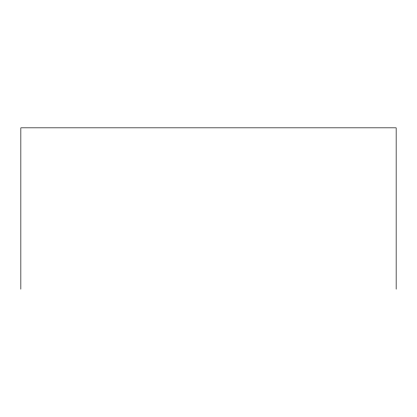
<?xml version="1.0" encoding="UTF-8"?>
<svg xmlns="http://www.w3.org/2000/svg" width="417" height="417" viewBox="0 0 417 417"><rect width="100%" height="100%" fill="white"/><g stroke="black" fill="none" stroke-linecap="round" stroke-linejoin="round"><path stroke-width="0.63" d="M396.15 289.163L396.15 127.837L20.85 127.837L20.85 289.163"/></g></svg>
